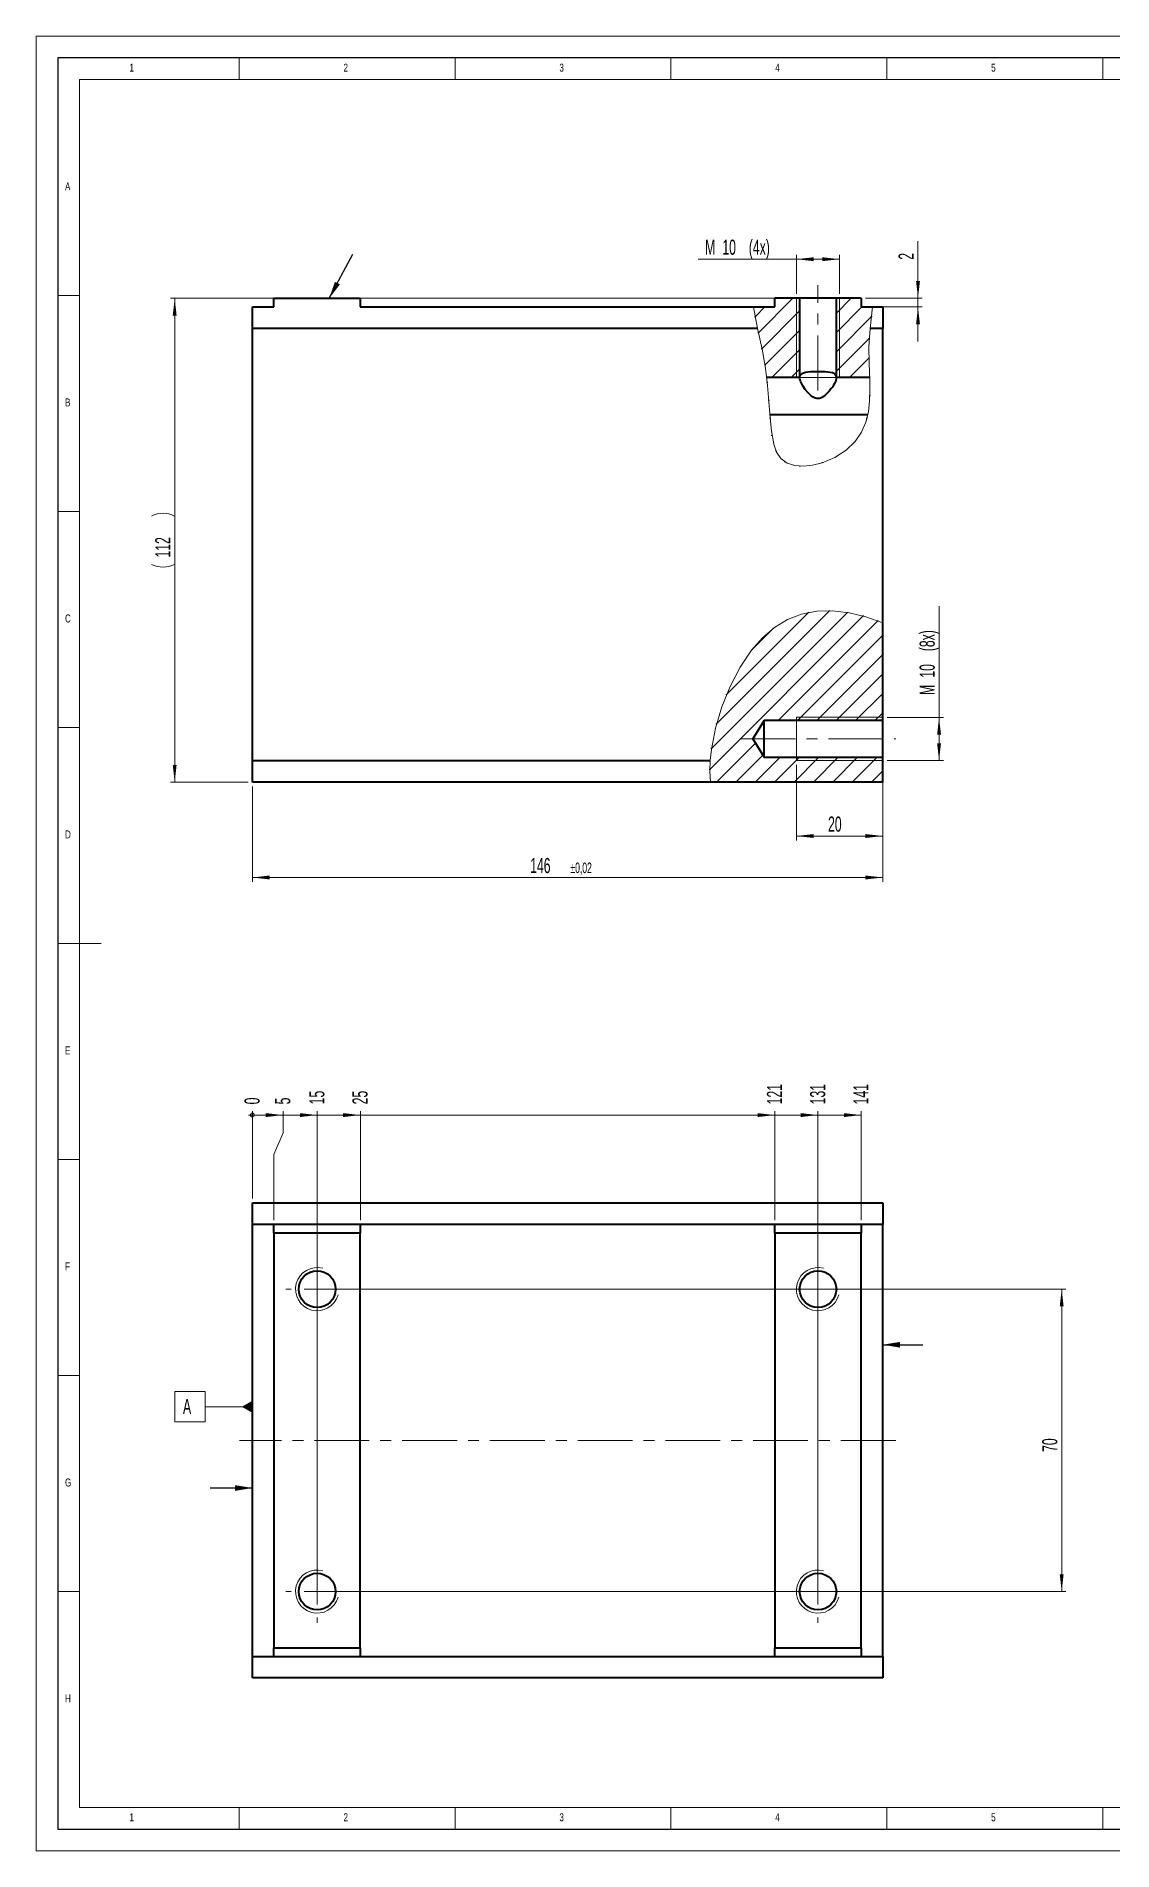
# Model space of a CAD drawing. Header units: millimetres. Extents: x 0 to 594, y 0 to 420.
# Drawn here: x 0 to 249.3, y 0 to 420 of the extents above; entities that cross this region are included whole.
import ezdxf

# ---------------------------------------------------------------- set-up
doc = ezdxf.new("R2010")
doc.units = ezdxf.units.MM
doc.linetypes.add('CENTERX2', pattern=[20.32, 12.7, -2.54, 2.54, -2.54])
doc.styles.add('SLDTEXTSTYLE1', font='TXT', dxfattribs={"width": 0.605})
doc.styles.add('SLDTEXTSTYLE3', font='TXT', dxfattribs={"width": 0.75})
doc.dimstyles.new('SLDDIMSTYLE0', dxfattribs={"dimtxt": 3.5, "dimasz": 4, "dimexe": 0, "dimexo": 0.0625, "dimgap": 0.875, "dimtad": 1, "dimrnd": 1e-09, "dimzin": 12, "dimdsep": 46, "dimtxsty": 'SLDTEXTSTYLE1', "dimsah": 1, "dimcen": 0.09, "dimadec": 0, "dimazin": 0, "dimtol": 1, "dimtp": 0.02, "dimtm": 0.02, "dimtfac": 1, "dimtofl": 0, "dimtmove": 0, "dimatfit": 3, "dimfxl": 1, "dimfrac": 2, "dimtolj": 1, "dimarcsym": 0})
doc.dimstyles.new('SLDDIMSTYLE1', dxfattribs={"dimtxt": 3.5, "dimasz": 4, "dimexe": 0, "dimexo": 0.0625, "dimgap": 0.875, "dimtad": 1, "dimrnd": 1e-09, "dimzin": 12, "dimdsep": 46, "dimtxsty": 'SLDTEXTSTYLE1', "dimsah": 1, "dimcen": 0.09, "dimadec": 0, "dimazin": 0, "dimtfac": 1, "dimtdec": 1, "dimtofl": 0, "dimtmove": 0, "dimatfit": 3, "dimfxl": 1, "dimfrac": 2, "dimtolj": 1, "dimtzin": 12, "dimarcsym": 0})
doc.dimstyles.new('SLDDIMSTYLE2', dxfattribs={"dimtxt": 3.5, "dimasz": 4, "dimexe": 0, "dimexo": 0.0625, "dimgap": 0.875, "dimtad": 1, "dimrnd": 1e-09, "dimzin": 12, "dimdsep": 46, "dimtxsty": 'SLDTEXTSTYLE1', "dimsah": 1, "dimcen": 0.09, "dimadec": 0, "dimazin": 0, "dimtfac": 1, "dimtdec": 1, "dimtofl": 0, "dimtmove": 0, "dimatfit": 3, "dimfxl": 1, "dimfrac": 2, "dimtolj": 1, "dimtzin": 12, "dimarcsym": 0})
doc.dimstyles.new('SLDDIMSTYLE4', dxfattribs={"dimtxt": 0, "dimasz": 4, "dimexe": 0, "dimexo": 0.0625, "dimgap": 0, "dimtad": 0, "dimtih": 1, "dimtoh": 1, "dimdec": 0, "dimrnd": 1e-09, "dimzin": 0, "dimdsep": 46, "dimtxsty": 'Standard', "dimsah": 1, "dimcen": 0.09, "dimadec": 0, "dimazin": 0, "dimtfac": 4, "dimtdec": 0, "dimtofl": 0, "dimtmove": 0, "dimatfit": 3, "dimfxl": 1, "dimfrac": 2, "dimtolj": 1, "dimtzin": 0, "dimarcsym": 0})
doc.dimstyles.new('SLDDIMSTYLE5', dxfattribs={"dimtxt": 3.5, "dimasz": 0.3, "dimexe": 0, "dimexo": 0.0625, "dimgap": 0.875, "dimtad": 0, "dimtih": 1, "dimtoh": 1, "dimdec": 0, "dimrnd": 1e-09, "dimzin": 12, "dimdsep": 46, "dimtxsty": 'SLDTEXTSTYLE1', "dimblk1": 'ORIGIN', "dimblk2": 'ORIGIN', "dimsah": 1, "dimcen": 0.09, "dimadec": 0, "dimazin": 0, "dimtfac": 1, "dimtdec": 1, "dimtofl": 0, "dimtmove": 0, "dimatfit": 3, "dimldrblk": 'ORIGIN', "dimfxl": 1, "dimfrac": 2, "dimtolj": 1, "dimtzin": 12, "dimarcsym": 0})
doc.dimstyles.new('SLDDIMSTYLE6', dxfattribs={"dimtxt": 3.5, "dimasz": 4, "dimexe": 0, "dimexo": 0.0625, "dimgap": 0.875, "dimtad": 0, "dimtih": 1, "dimtoh": 1, "dimrnd": 1e-09, "dimzin": 12, "dimdsep": 46, "dimtxsty": 'SLDTEXTSTYLE1', "dimsah": 1, "dimcen": 0.09, "dimadec": 0, "dimazin": 0, "dimtfac": 1, "dimtdec": 1, "dimtofl": 0, "dimtmove": 0, "dimatfit": 3, "dimfxl": 1, "dimfrac": 2, "dimtolj": 1, "dimtzin": 12, "dimarcsym": 0})

# ---------------------------------------------------------------- blocks, each defined once
blk = doc.blocks.new('*D12')
at = {"color": 7, "linetype": 'Continuous', "lineweight": 15}
for p, q in [((50.06, 246.35), (50.06, 224.28)), ((196.06, 246.35), (196.06, 224.28)), ((196.06, 225.28), (50.06, 225.28))]:
    blk.add_line(p, q, dxfattribs=at)
for points in [[(50.06, 225.28), (54.06, 224.83), (54.06, 225.73)], [(196.06, 225.28), (192.06, 225.73), (192.06, 224.83)]]:
    blk.add_solid(points, dxfattribs=at)
at = {"color": 7, "linetype": 'Continuous', "lineweight": 15, "attachment_point": 1, "style": 'SLDTEXTSTYLE1'}
for s, insert, char_height in [('146', (114.39, 229.79), 3.5), ('±0,02', (123.73, 228.74), 2.45)]:
    blk.add_mtext(s, dxfattribs=dict(at, insert=insert, char_height=char_height))
blk = doc.blocks.new('*D13')
at = {"color": 7, "linetype": 'Continuous', "lineweight": 15}
for p, q in [((204.22, 359.35), (204.22, 372.54)), ((192.06, 359.35), (205.22, 359.35)), ((192.06, 357.35), (205.22, 357.35)), ((204.22, 359.35), (204.22, 357.35)), ((204.22, 357.35), (204.22, 349.35))]:
    blk.add_line(p, q, dxfattribs=at)
for points in [[(204.22, 359.35), (204.67, 363.35), (203.77, 363.35)], [(204.22, 357.35), (203.77, 353.35), (204.67, 353.35)]]:
    blk.add_solid(points, dxfattribs=at)
at = {"color": 7, "linetype": 'Continuous', "lineweight": 15, "insert": (199.71, 368.28), "char_height": 3.5, "attachment_point": 1, "rotation": 90, "style": 'SLDTEXTSTYLE1'}
blk.add_mtext('2', dxfattribs=at)
blk = doc.blocks.new('*D14')
at = {"color": 7, "linetype": 'Continuous', "lineweight": 15}
for p, q in [((175.81, 359.35), (31.06, 359.35)), ((32.06, 247.35), (32.06, 359.35)), ((49.06, 247.35), (31.06, 247.35))]:
    blk.add_line(p, q, dxfattribs=at)
for centre, start, end in [((29.37, 303.58), 63.4349, 116.5651), ((29.37, 303.13), 243.4349, 296.5651)]:
    blk.add_arc(centre, 6, start, end, dxfattribs=at)
for points in [[(32.06, 359.35), (31.61, 355.35), (32.51, 355.35)], [(32.06, 247.35), (32.51, 251.35), (31.61, 251.35)]]:
    blk.add_solid(points, dxfattribs=at)
at = {"color": 7, "linetype": 'Continuous', "lineweight": 15, "insert": (27.55, 299.34), "char_height": 3.5, "attachment_point": 1, "rotation": 90, "style": 'SLDTEXTSTYLE1'}
blk.add_mtext('112', dxfattribs=at)
blk = doc.blocks.new('*D15')
at = {"color": 7, "linetype": 'Continuous', "lineweight": 15}
for p, q in [((176.06, 251.35), (176.06, 233.88)), ((196.06, 251.35), (196.06, 233.88)), ((196.06, 234.88), (176.06, 234.88))]:
    blk.add_line(p, q, dxfattribs=at)
for points in [[(176.06, 234.88), (180.06, 234.43), (180.06, 235.33)], [(196.06, 234.88), (192.06, 235.33), (192.06, 234.43)]]:
    blk.add_solid(points, dxfattribs=at)
at = {"color": 7, "linetype": 'Continuous', "lineweight": 15, "insert": (183.39, 239.39), "char_height": 3.5, "attachment_point": 1, "style": 'SLDTEXTSTYLE1'}
blk.add_mtext('20', dxfattribs=at)
blk = doc.blocks.new('*D16')
at = {"color": 7, "linetype": 'Continuous', "lineweight": 15}
for p, q in [((209.1, 262.35), (209.1, 288.07)), ((197.06, 262.35), (210.1, 262.35)), ((209.1, 262.35), (209.1, 252.35)), ((197.06, 252.35), (210.1, 252.35))]:
    blk.add_line(p, q, dxfattribs=at)
for points in [[(209.1, 262.35), (208.65, 258.35), (209.55, 258.35)], [(209.1, 252.35), (209.55, 256.35), (208.65, 256.35)]]:
    blk.add_solid(points, dxfattribs=at)
at = {"color": 7, "linetype": 'Continuous', "lineweight": 15, "char_height": 3.5, "attachment_point": 1, "rotation": 90, "style": 'SLDTEXTSTYLE1'}
for s, insert in [(' (8x)', (204.59, 276.87)), ('10', (204.59, 271.53)), ('M', (204.59, 267.52))]:
    blk.add_mtext(s, dxfattribs=dict(at, insert=insert))
blk = doc.blocks.new('*D17')
at = {"color": 7, "linetype": 'Continuous', "lineweight": 15}
for p, q in [((176.06, 368.4), (153.31, 368.4)), ((176.06, 360.35), (176.06, 369.4)), ((186.06, 368.4), (176.06, 368.4)), ((186.06, 360.35), (186.06, 369.4))]:
    blk.add_line(p, q, dxfattribs=at)
for points in [[(176.06, 368.4), (180.06, 367.95), (180.06, 368.85)], [(186.06, 368.4), (182.06, 368.85), (182.06, 367.95)]]:
    blk.add_solid(points, dxfattribs=at)
at = {"color": 7, "linetype": 'Continuous', "lineweight": 15, "char_height": 3.5, "attachment_point": 1, "style": 'SLDTEXTSTYLE1'}
for s, insert in [('M', (154.9, 372.92)), ('10', (158.91, 372.92)), (' (4x)', (164.25, 372.92))]:
    blk.add_mtext(s, dxfattribs=dict(at, insert=insert))
blk = doc.blocks.new('_ORIGIN')
at = {"color": 0, "linetype": 'ByBlock', "lineweight": -2}
blk.add_line((0, 0), (-1, 0), dxfattribs=at)
blk.add_circle((0, 0), 0.5, dxfattribs=at)
blk = doc.blocks.new('*D20')
at = {"color": 7, "linetype": 'Continuous', "lineweight": 15}
for p, q in [((50.06, 166.18), (50.06, 171.18)), ((50.06, 166.18), (50.06, 161.18)), ((50.06, 161.18), (50.06, 150.98))]:
    blk.add_line(p, q, dxfattribs=at)
at = {"color": 7, "linetype": 'Continuous', "lineweight": 15, "xscale": 0.9, "yscale": 0.9}
blk.add_blockref('_ORIGIN', (50.06, 170.28, 0.1), dxfattribs=at)
at = {"color": 7, "linetype": 'Continuous', "lineweight": 15, "insert": (48.23, 172.76), "char_height": 3.5, "attachment_point": 1, "rotation": 90, "style": 'SLDTEXTSTYLE1'}
blk.add_mtext('0', dxfattribs=at)
blk = doc.blocks.new('*D21')
at = {"color": 7, "linetype": 'Continuous', "lineweight": 15}
for p, q in [((50.06, 170.28), (57.16, 170.28)), ((57.16, 166.18), (57.16, 171.18)), ((57.16, 166.18), (55.06, 161.18)), ((55.06, 161.18), (55.06, 145.98))]:
    blk.add_line(p, q, dxfattribs=at)
blk.add_solid([(57.16, 170.28), (53.16, 170.73), (53.16, 169.83)], dxfattribs=at)
at = {"color": 7, "linetype": 'Continuous', "lineweight": 15, "insert": (55.33, 172.76), "char_height": 3.5, "attachment_point": 1, "rotation": 90, "style": 'SLDTEXTSTYLE1'}
blk.add_mtext('5', dxfattribs=at)
blk = doc.blocks.new('*D22')
at = {"color": 7, "linetype": 'Continuous', "lineweight": 15}
for p, q in [((57.16, 170.28), (65.06, 170.28)), ((65.06, 60.98), (65.06, 171.18))]:
    blk.add_line(p, q, dxfattribs=at)
blk.add_solid([(65.06, 170.28), (61.06, 170.73), (61.06, 169.83)], dxfattribs=at)
at = {"color": 7, "linetype": 'Continuous', "lineweight": 15, "insert": (63.23, 172.76), "char_height": 3.5, "attachment_point": 1, "rotation": 90, "style": 'SLDTEXTSTYLE1'}
blk.add_mtext('15', dxfattribs=at)
blk = doc.blocks.new('*D23')
at = {"color": 7, "linetype": 'Continuous', "lineweight": 15}
for p, q in [((65.06, 170.28), (75.06, 170.28)), ((75.06, 145.98), (75.06, 171.18))]:
    blk.add_line(p, q, dxfattribs=at)
blk.add_solid([(75.06, 170.28), (71.06, 170.73), (71.06, 169.83)], dxfattribs=at)
at = {"color": 7, "linetype": 'Continuous', "lineweight": 15, "insert": (73.23, 172.76), "char_height": 3.5, "attachment_point": 1, "rotation": 90, "style": 'SLDTEXTSTYLE1'}
blk.add_mtext('25', dxfattribs=at)
blk = doc.blocks.new('*D24')
at = {"color": 7, "linetype": 'Continuous', "lineweight": 15}
for p, q in [((75.06, 170.28), (171.06, 170.28)), ((171.06, 145.98), (171.06, 171.18))]:
    blk.add_line(p, q, dxfattribs=at)
blk.add_solid([(171.06, 170.28), (167.06, 170.73), (167.06, 169.83)], dxfattribs=at)
at = {"color": 7, "linetype": 'Continuous', "lineweight": 15, "insert": (169.23, 172.76), "char_height": 3.5, "attachment_point": 1, "rotation": 90, "style": 'SLDTEXTSTYLE1'}
blk.add_mtext('121', dxfattribs=at)
blk = doc.blocks.new('*D25')
at = {"color": 7, "linetype": 'Continuous', "lineweight": 15}
for p, q in [((171.06, 170.28), (181.06, 170.28)), ((181.06, 60.98), (181.06, 171.18))]:
    blk.add_line(p, q, dxfattribs=at)
blk.add_solid([(181.06, 170.28), (177.06, 170.73), (177.06, 169.83)], dxfattribs=at)
at = {"color": 7, "linetype": 'Continuous', "lineweight": 15, "insert": (179.23, 172.76), "char_height": 3.5, "attachment_point": 1, "rotation": 90, "style": 'SLDTEXTSTYLE1'}
blk.add_mtext('131', dxfattribs=at)
blk = doc.blocks.new('*D26')
at = {"color": 7, "linetype": 'Continuous', "lineweight": 15}
for p, q in [((181.06, 170.28), (191.06, 170.28)), ((191.06, 145.98), (191.06, 171.18))]:
    blk.add_line(p, q, dxfattribs=at)
blk.add_solid([(191.06, 170.28), (187.06, 170.73), (187.06, 169.83)], dxfattribs=at)
at = {"color": 7, "linetype": 'Continuous', "lineweight": 15, "insert": (189.23, 172.76), "char_height": 3.5, "attachment_point": 1, "rotation": 90, "style": 'SLDTEXTSTYLE1'}
blk.add_mtext('141', dxfattribs=at)
blk = doc.blocks.new('*D27')
at = {"color": 7, "linetype": 'Continuous', "lineweight": 15}
for p, q in [((66.06, 129.98), (238.5, 129.98)), ((237.5, 129.98), (237.5, 59.98)), ((66.06, 59.98), (238.5, 59.98))]:
    blk.add_line(p, q, dxfattribs=at)
for points in [[(237.5, 129.98), (237.05, 125.98), (237.95, 125.98)], [(237.5, 59.98), (237.95, 63.98), (237.05, 63.98)]]:
    blk.add_solid(points, dxfattribs=at)
at = {"color": 7, "linetype": 'Continuous', "lineweight": 15, "insert": (232.99, 92.31), "char_height": 3.5, "attachment_point": 1, "rotation": 90, "style": 'SLDTEXTSTYLE1'}
blk.add_mtext('70', dxfattribs=at)
blk = doc.blocks.new('SW_CENTERMARKSYMBOL_0')
at = {"color": 0, "linetype": 'Continuous', "lineweight": 0}
for p, q in [((0, 6), (0, 7.25)), ((-6, 0), (-7.25, 0)), ((0, 0), (-3, 0)), ((0, 0), (0, 3)), ((0, 0), (0, -3)), ((0, 0), (3, 0)), ((6, 0), (7.25, 0)), ((0, -6), (0, -7.25))]:
    blk.add_line(p, q, dxfattribs=at)
blk = doc.blocks.new('SW_CENTERMARKSYMBOL_1')
at = {"color": 0, "linetype": 'Continuous', "lineweight": 0}
for p, q in [((0, 6), (0, 7.25)), ((-6, 0), (-7.25, 0)), ((0, 0), (-3, 0)), ((0, 0), (0, 3)), ((0, 0), (0, -3)), ((0, 0), (3, 0)), ((6, 0), (7.25, 0)), ((0, -6), (0, -7.25))]:
    blk.add_line(p, q, dxfattribs=at)
blk = doc.blocks.new('SW_CENTERMARKSYMBOL_2')
at = {"color": 0, "linetype": 'Continuous', "lineweight": 0}
for p, q in [((0, 6), (0, 7.25)), ((-6, 0), (-7.25, 0)), ((0, 0), (-3, 0)), ((0, 0), (0, 3)), ((0, 0), (0, -3)), ((0, 0), (3, 0)), ((6, 0), (7.25, 0)), ((0, -6), (0, -7.25))]:
    blk.add_line(p, q, dxfattribs=at)
blk = doc.blocks.new('SW_CENTERMARKSYMBOL_3')
at = {"color": 0, "linetype": 'Continuous', "lineweight": 0}
for p, q in [((0, 6), (0, 7.25)), ((-6, 0), (-7.25, 0)), ((0, 0), (-3, 0)), ((0, 0), (0, 3)), ((0, 0), (0, -3)), ((0, 0), (3, 0)), ((6, 0), (7.25, 0)), ((0, -6), (0, -7.25))]:
    blk.add_line(p, q, dxfattribs=at)
blk = doc.blocks.new('SW_DATUMTAG_0')
at = {"color": 0, "linetype": 'Continuous', "lineweight": 0}
for p, q in [((-1.9, -0.81), (-1.9, 6.19)), ((-1.9, 6.19), (5.1, 6.19)), ((5.1, 6.19), (5.1, -0.81)), ((16.08, 2.69), (5.1, 2.69)), ((5.1, -0.81), (-1.9, -0.81))]:
    blk.add_line(p, q, dxfattribs=at)
blk.add_solid([(16.08, 1.29), (16.08, 4.09), (13.63, 2.69)], dxfattribs=at)
at = {"color": 0, "linetype": 'Continuous', "lineweight": 0, "insert": (0, 4.51, 54), "char_height": 3.5, "attachment_point": 1, "style": 'SLDTEXTSTYLE1'}
blk.add_mtext('A', dxfattribs=at)

msp = doc.modelspace()

# ---------------------------------------------------------------- hatches: boundary and pattern name
at = {"linetype": 'Continuous', "lineweight": 0}
h = msp.add_hatch(dxfattribs=at)
h.set_pattern_fill('ANSI31', style=0)
edge = h.paths.add_edge_path(flags=0)
edge.add_spline(control_points=[(166.095, 357.353), (166.723, 353.463), (168.337, 347.218), (169.045, 342.359), (169.205, 341.013)], knot_values=[0.0937565, 0.0937565, 0.0937565, 0.0937565, 0.171962, 0.203969, 0.203969, 0.203969, 0.203969], weights=[1, 1, 1, 1, 1], degree=3, periodic=0)
edge.add_line((169.205, 341.013), (176.807, 341.013))
edge.add_line((176.807, 341.013), (176.807, 359.353))
edge.add_line((176.807, 359.353), (171.057, 359.353))
edge.add_line((171.057, 359.353), (171.057, 357.353))
edge.add_line((171.057, 357.353), (166.095, 357.353))
h = msp.add_hatch(dxfattribs=at)
h.set_pattern_fill('ANSI31', style=0)
edge = h.paths.add_edge_path(flags=0)
edge.add_spline(control_points=[(193.693, 357.353), (193.531, 355.026), (192.508, 348.827), (192.899, 343.939), (193.029, 341.013)], knot_values=[0.255026, 0.255026, 0.255026, 0.255026, 0.306318, 0.3782939, 0.3782939, 0.3782939, 0.3782939], weights=[1, 1, 1, 1, 1], degree=3, periodic=0)
edge.add_spline(control_points=[(193.029, 341.013), (193.035, 340.873), (193.041, 340.722), (193.048, 340.562), (193.073, 339.94), (193.099, 339.159), (193.104, 338.282), (193.107, 337.43), (193.089, 336.464), (193.015, 335.461), (192.94, 334.457), (192.804, 333.388), (192.581, 332.353)], knot_values=[0, 0, 0, 0, 0.0008414, 0.0008414, 0.0008414, 0.0041526, 0.0041526, 0.0041526, 0.0073652, 0.0073652, 0.0073652, 0.0105854, 0.0105854, 0.0105854, 0.0105854], weights=[1, 1, 1, 1, 1, 1, 1, 1, 1, 1, 1, 1, 1], degree=3, periodic=0)
edge.add_spline(control_points=[(192.581, 332.353), (192.053, 329.901), (188.68, 322.136), (171.75, 317.426), (170.271, 328.05), (169.978, 331.498), (169.912, 332.353)], knot_values=[0.4471485, 0.4471485, 0.4471485, 0.4471485, 0.5058822, 0.6420246, 0.7032901, 0.7241489, 0.7241489, 0.7241489, 0.7241489], weights=[1, 1, 1, 1, 1, 1, 1], degree=3, periodic=0)
edge.add_spline(control_points=[(169.912, 332.353), (169.817, 333.582), (169.736, 334.833), (169.656, 335.98), (169.582, 337.025), (169.506, 338.014), (169.428, 338.865), (169.351, 339.716), (169.271, 340.452), (169.205, 341.013)], knot_values=[0, 0, 0, 0, 0.0036995, 0.0036995, 0.0036995, 0.007061, 0.007061, 0.007061, 0.0104226, 0.0104226, 0.0104226, 0.0104226], weights=[1, 1, 1, 1, 1, 1, 1, 1, 1, 1], degree=3, periodic=0)
edge.add_spline(control_points=[(169.205, 341.013), (169.045, 342.359), (168.337, 347.218), (166.723, 353.463), (166.095, 357.353)], knot_values=[0.796031, 0.796031, 0.796031, 0.796031, 0.828038, 0.9062435, 0.9062435, 0.9062435, 0.9062435], weights=[1, 1, 1, 1, 1], degree=3, periodic=0)
edge.add_spline(control_points=[(166.095, 357.353), (166.364, 355.681), (166.708, 354.016), (167.067, 352.353)], knot_values=[0, 0, 0, 0, 0.0071376, 0.0071376, 0.0071376, 0.0071376], weights=[1, 1, 1, 1], degree=3, periodic=0)
edge.add_spline(control_points=[(167.067, 352.353), (167.589, 349.928), (169.68, 340.883), (169.567, 333.107), (171.75, 317.426), (192.129, 323.095), (193.554, 338.401), (192.536, 346.641), (193.061, 351.587), (193.15, 352.353)], knot_values=[0.1259965, 0.1259965, 0.1259965, 0.1259965, 0.171962, 0.2967099, 0.3579754, 0.4941178, 0.6050236, 0.693682, 0.7097197, 0.7097197, 0.7097197, 0.7097197], weights=[1, 1, 1, 1, 1, 1, 1, 1, 1, 1], degree=3, periodic=0)
edge.add_spline(control_points=[(193.15, 352.353), (193.344, 354.019), (193.577, 355.683), (193.693, 357.353)], knot_values=[0, 0, 0, 0, 0.0070919, 0.0070919, 0.0070919, 0.0070919], weights=[1, 1, 1, 1], degree=3, periodic=0)
edge = h.paths.add_edge_path(flags=0)
edge.add_spline(control_points=[(192.811, 347.353), (192.814, 347.662), (192.82, 347.974), (192.829, 348.276), (192.842, 348.741), (192.864, 349.195), (192.89, 349.6), (192.915, 350.003), (192.946, 350.368), (192.973, 350.666), (192.999, 350.962), (193.024, 351.199), (193.04, 351.357), (193.057, 351.516), (193.066, 351.6), (193.066, 351.603), (193.066, 351.605), (193.058, 351.526), (193.042, 351.371), (193.026, 351.216), (193.001, 350.981), (192.974, 350.685), (192.947, 350.391), (192.917, 350.028), (192.892, 349.627), (192.866, 349.228), (192.844, 348.779), (192.83, 348.318), (192.816, 347.856), (192.809, 347.368), (192.81, 346.896), (192.811, 346.423), (192.819, 345.952), (192.83, 345.523), (192.841, 345.093), (192.856, 344.694), (192.87, 344.356), (192.883, 344.019), (192.896, 343.736), (192.906, 343.528), (192.916, 343.321), (192.923, 343.185), (192.925, 343.13), (192.928, 343.076), (192.927, 343.103), (192.922, 343.208), (192.917, 343.313), (192.907, 343.5), (192.896, 343.753), (192.884, 344.005), (192.87, 344.331), (192.856, 344.703), (192.842, 345.074), (192.829, 345.501), (192.82, 345.949), (192.811, 346.397), (192.808, 346.878), (192.811, 347.353)], knot_values=[0, 0, 0, 0, 0.0009289, 0.0009289, 0.0009289, 0.0023725, 0.0023725, 0.0023725, 0.0038112, 0.0038112, 0.0038112, 0.0052429, 0.0052429, 0.0052429, 0.0066748, 0.0066748, 0.0066748, 0.0081139, 0.0081139, 0.0081139, 0.0095576, 0.0095576, 0.0095576, 0.010995, 0.010995, 0.010995, 0.0124279, 0.0124279, 0.0124279, 0.0138641, 0.0138641, 0.0138641, 0.015304, 0.015304, 0.015304, 0.0167434, 0.0167434, 0.0167434, 0.018181, 0.018181, 0.018181, 0.0196182, 0.0196182, 0.0196182, 0.0210565, 0.0210565, 0.0210565, 0.0224964, 0.0224964, 0.0224964, 0.0239353, 0.0239353, 0.0239353, 0.025371, 0.025371, 0.025371, 0.026807, 0.026807, 0.026807, 0.026807], weights=[1, 1, 1, 1, 1, 1, 1, 1, 1, 1, 1, 1, 1, 1, 1, 1, 1, 1, 1, 1, 1, 1, 1, 1, 1, 1, 1, 1, 1, 1, 1, 1, 1, 1, 1, 1, 1, 1, 1, 1, 1, 1, 1, 1, 1, 1, 1, 1, 1, 1, 1, 1, 1, 1, 1, 1, 1, 1], degree=3, periodic=0)
edge = h.paths.add_edge_path(flags=0)
edge.add_spline(control_points=[(168.557, 345.298), (168.586, 345.145), (168.613, 344.997), (168.638, 344.855), (168.705, 344.477), (168.762, 344.138), (168.805, 343.869), (168.849, 343.601), (168.881, 343.393), (168.9, 343.265), (168.92, 343.136), (168.928, 343.083), (168.924, 343.11), (168.92, 343.137), (168.904, 343.245), (168.875, 343.426), (168.847, 343.609), (168.806, 343.87), (168.753, 344.187), (168.7, 344.504), (168.634, 344.885), (168.557, 345.298)], knot_values=[0, 0, 0, 0, 0.0005315, 0.0005315, 0.0005315, 0.0019655, 0.0019655, 0.0019655, 0.0033944, 0.0033944, 0.0033944, 0.0048248, 0.0048248, 0.0048248, 0.0062638, 0.0062638, 0.0062638, 0.0077159, 0.0077159, 0.0077159, 0.009167, 0.009167, 0.009167, 0.009167], weights=[1, 1, 1, 1, 1, 1, 1, 1, 1, 1, 1, 1, 1, 1, 1, 1, 1, 1, 1, 1, 1, 1], degree=3, periodic=0)
edge.add_spline(control_points=[(168.557, 345.298), (168.507, 345.571), (168.453, 345.851), (168.399, 346.129), (168.31, 346.585), (168.216, 347.044), (168.127, 347.47), (168.043, 347.872), (167.961, 348.255), (167.889, 348.589), (167.821, 348.902), (167.761, 349.179), (167.713, 349.399), (167.667, 349.61), (167.631, 349.772), (167.609, 349.87), (167.588, 349.97), (167.58, 350.005), (167.587, 349.971), (167.595, 349.935), (167.621, 349.819), (167.661, 349.637), (167.703, 349.442), (167.764, 349.165), (167.835, 348.838), (167.907, 348.507), (167.991, 348.115), (168.079, 347.696), (168.163, 347.299), (168.252, 346.867), (168.339, 346.433), (168.414, 346.056), (168.489, 345.67), (168.557, 345.298)], knot_values=[0, 0, 0, 0, 0.000849, 0.000849, 0.000849, 0.0022547, 0.0022547, 0.0022547, 0.0035794, 0.0035794, 0.0035794, 0.0048155, 0.0048155, 0.0048155, 0.0060054, 0.0060054, 0.0060054, 0.007218, 0.007218, 0.007218, 0.0085197, 0.0085197, 0.0085197, 0.009918, 0.009918, 0.009918, 0.0113333, 0.0113333, 0.0113333, 0.0126778, 0.0126778, 0.0126778, 0.0138407, 0.0138407, 0.0138407, 0.0138407], weights=[1, 1, 1, 1, 1, 1, 1, 1, 1, 1, 1, 1, 1, 1, 1, 1, 1, 1, 1, 1, 1, 1, 1, 1, 1, 1, 1, 1, 1, 1, 1, 1, 1, 1], degree=3, periodic=0)
h = msp.add_hatch(dxfattribs=at)
h.set_pattern_fill('ANSI31', style=0)
edge = h.paths.add_edge_path(flags=0)
edge.add_line((191.057, 357.353), (191.057, 359.353))
edge.add_line((191.057, 359.353), (185.307, 359.353))
edge.add_line((185.307, 359.353), (185.307, 341.013))
edge.add_line((185.307, 341.013), (193.029, 341.013))
edge.add_spline(control_points=[(193.029, 341.013), (192.899, 343.939), (192.508, 348.827), (193.531, 355.026), (193.693, 357.353)], knot_values=[0.6217061, 0.6217061, 0.6217061, 0.6217061, 0.693682, 0.744974, 0.744974, 0.744974, 0.744974], weights=[1, 1, 1, 1, 1], degree=3, periodic=0)
edge.add_line((193.693, 357.353), (191.057, 357.353))
h = msp.add_hatch(dxfattribs=at)
h.set_pattern_fill('ANSI31', style=0)
edge = h.paths.add_edge_path(flags=0)
edge.add_spline(control_points=[(196.057, 284.217), (188.348, 287.458), (173.403, 288.701), (160.475, 272.063), (156.481, 258.097), (156.092, 252.353)], knot_values=[0.0617562, 0.0617562, 0.0617562, 0.0617562, 0.1868695, 0.297878, 0.388419, 0.388419, 0.388419, 0.388419], weights=[1, 1, 1, 1, 1, 1], degree=3, periodic=0)
edge.add_spline(control_points=[(156.092, 252.353), (155.979, 250.688), (155.979, 249.016), (156.138, 247.353)], knot_values=[0, 0, 0, 0, 0.0070712, 0.0070712, 0.0070712, 0.0070712], weights=[1, 1, 1, 1], degree=3, periodic=0)
edge.add_spline(control_points=[(156.138, 247.353), (155.476, 254.258), (159.399, 270.677), (173.403, 288.701), (188.348, 287.458), (196.057, 284.217)], knot_values=[0.5843727, 0.5843727, 0.5843727, 0.5843727, 0.702122, 0.8131305, 0.9382438, 0.9382438, 0.9382438, 0.9382438], weights=[1, 1, 1, 1, 1, 1], degree=3, periodic=0)
h = msp.add_hatch(dxfattribs=at)
h.set_pattern_fill('ANSI31', style=0)
edge = h.paths.add_edge_path(flags=0)
edge.add_line((196.057, 261.603), (196.057, 284.217))
edge.add_spline(control_points=[(196.057, 284.217), (188.348, 287.458), (173.403, 288.701), (159.399, 270.677), (155.476, 254.258), (156.138, 247.353)], knot_values=[0.0617562, 0.0617562, 0.0617562, 0.0617562, 0.1868695, 0.297878, 0.4156273, 0.4156273, 0.4156273, 0.4156273], weights=[1, 1, 1, 1, 1, 1], degree=3, periodic=0)
edge.add_line((156.138, 247.353), (196.057, 247.353))
edge.add_line((196.057, 247.353), (196.057, 253.103))
edge.add_line((196.057, 253.103), (168.557, 253.103))
edge.add_line((168.557, 253.103), (166.004, 257.353))
edge.add_line((166.004, 257.353), (168.557, 261.603))
edge.add_line((168.557, 261.603), (196.057, 261.603))

# ---------------------------------------------------------------- linework, layer by layer
at = {"color": 7, "linetype": 'Continuous', "lineweight": 0}
for p, q in [((0, 420), (0, 0)), ((594, 420), (0, 420)), ((47, 410), (47, 415)), ((97, 415), (97, 410)), ((147, 410), (147, 415)), ((197, 415), (197, 410)), ((247, 410), (247, 415)), ((584, 410), (10, 410)), ((10, 410), (10, 10)), ((10, 360), (5, 360)), ((166.095, 357.353), (167.067, 352.353)), ((176.057, 359.353), (176.057, 341.013)), ((186.057, 341.013), (186.057, 359.353)), ((193.15, 352.353), (193.693, 357.353)), ((176.807, 341.013), (185.307, 341.013)), ((5, 310), (10, 310)), ((196.057, 262.353), (176.057, 262.353)), ((176.057, 262.353), (176.057, 261.603)), ((176.057, 253.103), (176.057, 261.603)), ((10, 260), (5, 260)), ((176.057, 253.103), (176.057, 252.353)), ((176.057, 252.353), (196.057, 252.353)), ((5, 210), (15, 210)), ((10, 160), (5, 160)), ((5, 110), (10, 110)), ((10, 60), (5, 60)), ((10, 10), (401.8, 10)), ((47, 5), (47, 10)), ((97, 10), (97, 5)), ((147, 5), (147, 10)), ((197, 10), (197, 5)), ((247, 5), (247, 10)), ((0, 0), (401.8, 0))]:
    msp.add_line(p, q, dxfattribs=at)
at = {"color": 7, "linetype": 'Continuous', "lineweight": 30}
for p, q in [((589, 415), (5, 415)), ((5, 415), (5, 5)), ((5, 5), (401.8, 5))]:
    msp.add_line(p, q, dxfattribs=at)
at = {"color": 7, "linetype": 'CENTERX2', "lineweight": 0}
for p, q in [((181.057, 338.013), (181.057, 362.353)), ((163.166, 257.353), (199.057, 257.353)), ((199.057, 94.982), (47.057, 94.982))]:
    msp.add_line(p, q, dxfattribs=at)
at = {"color": 7, "linetype": 'Continuous', "lineweight": 40}
for p, q in [((50.057, 357.353), (55.057, 357.353)), ((50.057, 352.353), (50.057, 357.353)), ((55.057, 359.353), (75.057, 359.353)), ((55.057, 357.353), (55.057, 359.353)), ((75.057, 359.353), (75.057, 357.353)), ((75.057, 357.353), (166.095, 357.353)), ((166.095, 357.353), (171.057, 357.353)), ((171.057, 357.353), (171.057, 359.353)), ((176.807, 359.353), (171.057, 359.353)), ((176.807, 359.353), (176.807, 341.013)), ((185.307, 359.353), (176.807, 359.353)), ((185.307, 341.013), (185.307, 359.353)), ((191.057, 359.353), (185.307, 359.353)), ((191.057, 359.353), (191.057, 357.353)), ((191.057, 357.353), (193.693, 357.353)), ((193.693, 357.353), (196.057, 357.353)), ((196.057, 357.353), (196.057, 352.353)), ((167.067, 352.353), (50.057, 352.353)), ((50.057, 252.353), (50.057, 352.353)), ((196.057, 352.353), (193.15, 352.353)), ((196.057, 284.217), (196.057, 352.353)), ((176.807, 341.013), (169.205, 341.013)), ((193.029, 341.013), (185.307, 341.013)), ((196.057, 261.603), (196.057, 284.217)), ((168.557, 261.603), (166.004, 257.353)), ((196.057, 261.603), (168.557, 261.603)), ((168.557, 253.103), (168.557, 261.603)), ((196.057, 253.103), (196.057, 261.603)), ((166.004, 257.353), (168.557, 253.103)), ((50.057, 252.353), (156.092, 252.353)), ((50.057, 247.353), (50.057, 252.353)), ((168.557, 253.103), (196.057, 253.103)), ((196.057, 247.353), (196.057, 253.103)), ((156.138, 247.353), (50.057, 247.353)), ((196.057, 247.353), (156.138, 247.353)), ((50.057, 149.982), (196.057, 149.982)), ((50.057, 144.982), (50.057, 149.982)), ((196.057, 149.982), (196.057, 144.982)), ((55.057, 144.982), (50.057, 144.982)), ((50.057, 44.982), (50.057, 144.982)), ((75.057, 144.982), (55.057, 144.982)), ((55.057, 142.982), (55.057, 144.982)), ((75.057, 142.982), (55.057, 142.982)), ((55.057, 142.982), (55.057, 46.982)), ((75.057, 144.982), (75.057, 142.982)), ((171.057, 144.982), (75.057, 144.982)), ((75.057, 46.982), (75.057, 142.982)), ((191.057, 144.982), (171.057, 144.982)), ((171.057, 142.982), (171.057, 144.982)), ((191.057, 142.982), (171.057, 142.982)), ((171.057, 142.982), (171.057, 46.982)), ((191.057, 144.982), (191.057, 142.982)), ((196.057, 144.982), (191.057, 144.982)), ((191.057, 46.982), (191.057, 142.982)), ((196.057, 44.982), (196.057, 144.982)), ((55.057, 46.982), (75.057, 46.982)), ((55.057, 44.982), (55.057, 46.982)), ((75.057, 46.982), (75.057, 44.982)), ((171.057, 46.982), (191.057, 46.982)), ((171.057, 44.982), (171.057, 46.982)), ((191.057, 46.982), (191.057, 44.982)), ((50.057, 44.982), (55.057, 44.982)), ((50.057, 39.982), (50.057, 44.982)), ((55.057, 44.982), (75.057, 44.982)), ((75.057, 44.982), (171.057, 44.982)), ((171.057, 44.982), (191.057, 44.982)), ((191.057, 44.982), (196.057, 44.982)), ((196.057, 44.982), (196.057, 39.982)), ((196.057, 39.982), (50.057, 39.982))]:
    msp.add_line(p, q, dxfattribs=at)
at = {"color": 8, "linetype": 'Continuous', "lineweight": 40}
msp.add_line((192.544, 332.353), (169.917, 332.353), dxfattribs=at)
at = {"color": 7, "linetype": 'Continuous', "lineweight": 0, "flags": 128}
for points in [[(167.067, 352.353), (168.11, 347.547), (168.918, 343.149), (169.398, 339.185), (169.692, 335.459), (169.965, 331.685), (170.258, 328.654), (170.805, 325.566), (171.466, 323.721), (172.478, 322.231), (173.898, 321.21), (175.657, 320.645), (177.664, 320.496), (179.824, 320.726), (182.045, 321.296), (184.943, 322.517), (187.566, 324.183), (189.696, 326.201), (191.145, 328.342), (192.127, 330.658), (192.725, 333.091), (193.023, 335.579), (193.104, 338.065), (193.051, 340.492), (192.874, 344.241), (192.824, 348.12), (193.15, 352.353)], [(196.057, 284.217), (192.151, 285.63), (188.26, 286.57), (184.436, 287.005), (180.772, 286.905), (177.273, 286.249), (173.987, 285.003), (170.955, 283.155), (168.183, 280.762), (165.671, 277.894), (162.997, 273.929), (160.692, 269.508), (158.771, 264.764), (157.301, 259.853), (156.356, 254.937), (156.092, 252.353)], [(156.092, 252.353), (156.014, 249.856), (156.138, 247.353)]]:
    msp.add_lwpolyline(points, dxfattribs=at)
at = {"color": 7, "linetype": 'Continuous', "lineweight": 40, "flags": 128}
for points in [[(185.307, 341.013), (185.262, 341.342), (185.092, 341.658), (184.773, 341.912), (184.392, 342.069), (183.899, 342.182), (183.366, 342.25), (182.756, 342.292), (182.104, 342.314), (181.405, 342.323), (180.704, 342.323), (179.992, 342.313), (179.329, 342.29), (178.696, 342.245), (178.153, 342.171), (177.678, 342.055), (177.319, 341.899), (177.049, 341.687), (176.884, 341.43), (176.812, 341.118), (176.807, 341.013)], [(185.296, 341.006), (185.294, 340.805), (185.155, 340.256), (184.882, 339.635), (184.653, 339.223), (184.383, 338.798), (184.071, 338.357), (183.72, 337.912), (183.218, 337.354), (182.636, 336.821), (182.314, 336.585), (181.959, 336.38), (181.664, 336.256), (181.343, 336.176), (181.069, 336.152), (180.786, 336.173), (180.519, 336.235), (180.259, 336.332), (179.825, 336.57), (179.424, 336.866), (178.72, 337.54), (178.109, 338.271), (177.562, 339.059), (177.134, 339.835), (177, 340.148), (176.897, 340.449), (176.831, 340.74), (176.807, 341.013), (176.807, 341.013)]]:
    msp.add_lwpolyline(points, dxfattribs=at)
at = {"color": 7, "linetype": 'Continuous', "lineweight": 40}
for centre in [(65.057, 129.982), (181.057, 129.982), (65.057, 59.982), (181.057, 59.982)]:
    msp.add_circle(centre, 4.25, dxfattribs=at)
at = {"color": 7, "linetype": 'Continuous', "lineweight": 0}
for centre in [(65.057, 129.982), (181.057, 129.982), (65.057, 59.982), (181.057, 59.982)]:
    msp.add_arc(centre, 5, 75, 345, dxfattribs=at)

# ---------------------------------------------------------------- block references
for name, p in [('SW_CENTERMARKSYMBOL_3', (65.057, 129.982)), ('SW_CENTERMARKSYMBOL_1', (181.057, 129.982)), ('SW_DATUMTAG_0', (33.981, 100.079)), ('SW_CENTERMARKSYMBOL_2', (65.057, 59.982)), ('SW_CENTERMARKSYMBOL_0', (181.057, 59.982))]:
    msp.add_blockref(name, p, dxfattribs=at)

# ---------------------------------------------------------------- texts
at = {"color": 7, "linetype": 'Continuous', "lineweight": 0, "char_height": 1.852, "attachment_point": 1, "style": 'SLDTEXTSTYLE3'}
for s, insert in [('1', (21.583, 413.668)), ('2', (71.167, 413.668)), ('3', (121.167, 413.668)), ('4', (171.167, 413.668)), ('5', (221.167, 413.668)), ('A', (6.667, 386.168)), ('B', (6.667, 336.168)), ('C', (6.667, 286.168)), ('D', (6.667, 236.168)), ('E', (6.667, 186.168)), ('F', (6.667, 136.168)), ('G', (6.667, 86.168)), ('H', (6.667, 36.168)), ('1', (21.583, 8.668)), ('2', (71.167, 8.668)), ('3', (121.167, 8.668)), ('4', (171.167, 8.668)), ('5', (221.167, 8.668))]:
    msp.add_mtext(s, dxfattribs=dict(at, insert=insert))

# ---------------------------------------------------------------- dimensions: what is measured, and where the dimension line sits
at = {"color": 7, "linetype": 'Continuous', "lineweight": 15}
dim = msp.add_linear_dim(base=(176.057, 368.404), p1=(186.057, 359.353), p2=(176.057, 359.353), text='M<> (4x)', dimstyle='SLDDIMSTYLE2', dxfattribs=at)
dim.commit()
dim.dimension.update_dxf_attribs({"geometry": '*D17', "text_midpoint": (164.381, 368.404), "dimtype": 160})
for base, p1, p2, dimstyle, picture, middle in [((204.219, 357.353), (191.057, 359.353), (191.057, 357.353), 'SLDDIMSTYLE1', '*D13', (204.219, 369.617)), ((237.5, 59.982), (65.057, 129.982), (65.057, 59.982), 'SLDDIMSTYLE2', '*D27', (237.5, 94.982))]:
    dim = msp.add_linear_dim(base=base, p1=p1, p2=p2, angle=90, dimstyle=dimstyle, dxfattribs=at)
    dim.commit()
    dim.dimension.update_dxf_attribs({"geometry": picture, "text_midpoint": middle, "dimtype": 160})
for base, p1, p2, text, picture, middle in [((32.057, 359.353), (50.057, 247.353), (176.807, 359.353), '(<>)', '*D14', (32.057, 303.353)), ((209.101, 252.353), (196.057, 262.353), (196.057, 252.353), 'M<> (8x)', '*D16', (209.101, 277.005))]:
    dim = msp.add_linear_dim(base=base, p1=p1, p2=p2, angle=90, text=text, dimstyle='SLDDIMSTYLE2', dxfattribs=at)
    dim.commit()
    dim.dimension.update_dxf_attribs({"geometry": picture, "text_midpoint": middle, "dimtype": 160})
for base, p1, p2, dimstyle, picture, middle in [((176.057, 234.877), (196.057, 252.353), (176.057, 252.353), 'SLDDIMSTYLE2', '*D15', (186.057, 234.877)), ((50.057, 225.277), (196.057, 247.353), (50.057, 247.353), 'SLDDIMSTYLE0', '*D12', (123.057, 225.277))]:
    dim = msp.add_linear_dim(base=base, p1=p1, p2=p2, dimstyle=dimstyle, dxfattribs=at)
    dim.commit()
    dim.dimension.update_dxf_attribs({"geometry": picture, "text_midpoint": middle, "dimtype": 160})
for feature_location, offset, origin, dimstyle, picture, middle in [((171.057, 144.982, 0.1), (0, 26.195), (50.057, 149.982, 0.1), 'SLDDIMSTYLE6', '*D24', (171.057, 176.772)), ((181.057, 59.982, 0.1), (0, 111.195), (50.057, 149.982, 0.1), 'SLDDIMSTYLE6', '*D25', (181.057, 176.772)), ((191.057, 144.982, 0.1), (0, 26.195), (50.057, 149.982, 0.1), 'SLDDIMSTYLE6', '*D26', (191.057, 176.772)), ((65.057, 59.982, 0.1), (0, 111.195), (50.057, 149.982, 0.1), 'SLDDIMSTYLE6', '*D22', (65.057, 175.435)), ((75.057, 144.982, 0.1), (0, 26.195), (50.057, 149.982, 0.1), 'SLDDIMSTYLE6', '*D23', (75.057, 175.435)), ((50.057442751, 149.982054118, 0.1), (0, 21.19474458), (50.057442751, 149.982054118, 0.1), 'SLDDIMSTYLE5', '*D20', (50.057442751, 174.098325835)), ((55.057, 144.982, 0.1), (2.104, 26.195), (50.057, 149.982, 0.1), 'SLDDIMSTYLE6', '*D21', (57.161, 174.098))]:
    dim = msp.add_ordinate_dim(feature_location=feature_location, offset=offset, dtype=1, origin=origin, dimstyle=dimstyle, dxfattribs=at)
    dim.commit()
    dim.dimension.update_dxf_attribs({"geometry": picture, "text_midpoint": middle})

# ---------------------------------------------------------------- leaders
at = {"color": 7, "linetype": 'Continuous', "lineweight": 0}
for points in [[(67.859, 359.353), (73.343, 369.54)], [(196.057, 117.116), (205.341, 117.116)], [(50.057, 83.958), (40.291, 83.958)]]:
    msp.add_leader(points, dimstyle='SLDDIMSTYLE4', dxfattribs=at)

doc.saveas('drawing.dxf')
